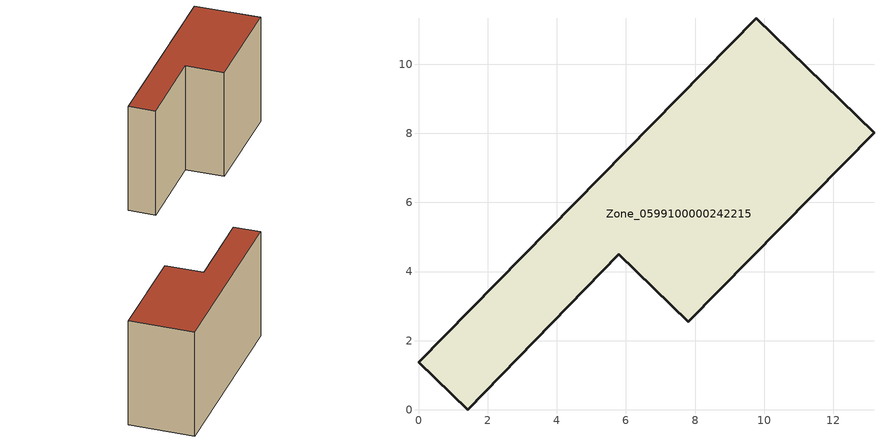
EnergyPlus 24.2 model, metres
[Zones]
Zone_0599100000242215
 floor ground (C_G): 5.8,4.5 1.42,0 0,1.38 9.77,11.33 13.18,8.02 7.8,2.55 z0
 wall outside (C_F): 9.77,11.33 0,1.38 1.42,0 5.8,4.5 7.8,2.55 13.18,8.02 9.77,11.33 z0:8.2
 roof outside (C_R): 13.18,8.02 9.77,11.33 0,1.38 1.42,0 5.8,4.5 7.8,2.55 z8.2
[BUILDING]
Pand.0599100000242215: North Axis=0; Terrain=City; Loads Convergence Tolerance Value=0.04; Temperature Convergence Tolerance Value=0.4; Solar Distribution=FullExterior; Maximum Number of Warmup Days=25; Minimum Number of Warmup Days=1
[Site:Location]
Rotterdam.The.Hague.AP_ZH_NLD Design_Conditions: Latitude=51.96; Longitude=4.45; Time Zone=1; Elevation=-4.5
[SITE:GROUNDTEMPERATURE:BUILDINGSURFACE]
18, 18, 18, 18, 18, 18, 18, 18, 18, 18, 18, 18
[MATERIAL] Thermal Absorptance=0.9; Solar Absorptance=0.7; Visible Absorptance=0.7
Name | Roughness | Thickness | Conductivity | Density | Specific Heat
G.TI.1946 | MediumSmooth | 0.15 | 1 | 540 | 1210
F.TI.1946 | Rough | 0.3 | 0.857143 | 1920 | 840
R.TI.1946 | MediumRough | 0.2 | 0.1 | 1500 | 1000
[CONSTRUCTION]
C_G: G.TI.1946
C_F: F.TI.1946
C_R: R.TI.1946
[ZONE]
Zone_0599100000242215: Type=1; Multiplier=1; Ceiling Height=Autocalculate; Volume=Autocalculate; Floor Area=autocalculate; Part of Total Floor Area=Yes
[ZONEINFILTRATION:DESIGNFLOWRATE]
Infil_Zone_0599100000242215: Zone or ZoneList or Space or SpaceList=Zone_0599100000242215; Schedule=AlwaysOn; Design Flow Rate Calculation Method=Flow/Area; Flow Rate per Floor Area=0.003; Constant Term Coefficient=1; Temperature Term Coefficient=0; Velocity Term Coefficient=0; Velocity Squared Term Coefficient=0
[HVACTEMPLATE:ZONE:IDEALLOADSAIRSYSTEM]
Zone_0599100000242215: Maximum Heating Supply Air Temperature=50; Minimum Cooling Supply Air Temperature=13; Maximum Heating Supply Air Humidity Ratio=0.0156; Minimum Cooling Supply Air Humidity Ratio=0.0077; Heating Limit=NoLimit; Cooling Limit=NoLimit; Dehumidification Control Type=ConstantSensibleHeatRatio; Cooling Sensible Heat Ratio=0.7; Dehumidification Setpoint=60; Humidification Control Type=None; Humidification Setpoint=30; Outdoor Air Method=None; Outdoor Air Flow Rate per Person=0.00944; Outdoor Air Flow Rate per Zone Floor Area=0; Outdoor Air Flow Rate per Zone=0; Demand Controlled Ventilation Type=None; Outdoor Air Economizer Type=NoEconomizer; Heat Recovery Type=None; Sensible Heat Recovery Effectiveness=0.7; Latent Heat Recovery Effectiveness=0.65
[ZONECONTROL:THERMOSTAT]
ThermostatControl_Zone_0599100000242215: Zone or ZoneList=Zone_0599100000242215; Control Type Schedule=DualSetpointControlType; Control 1=Thermostat_Zone_0599100000242215; Temperature Difference Between Cutout And Setpoint=0
[THERMOSTATSETPOINT:DUALSETPOINT]
Thermostat_Zone_0599100000242215: Heating Setpoint Temperature Schedule=HeatingSetpoint_Zone_0599100000242215; Cooling Setpoint Temperature Schedule=CoolingSetpoint_Zone_0599100000242215
[SCHEDULE:COMPACT]
HeatingSetpoint_Zone_0599100000242215: Through: 12/31, For: AllDays, Until: 24:00, 21
CoolingSetpoint_Zone_0599100000242215: Through: 12/31, For: AllDays, Until: 24:00, 24
DualSetpointControlType: Through: 12/31, For: AllDays, Until: 24:00, 4
AlwaysOn: Through: 12/31, For: AllDays, Until: 24:00, 1
